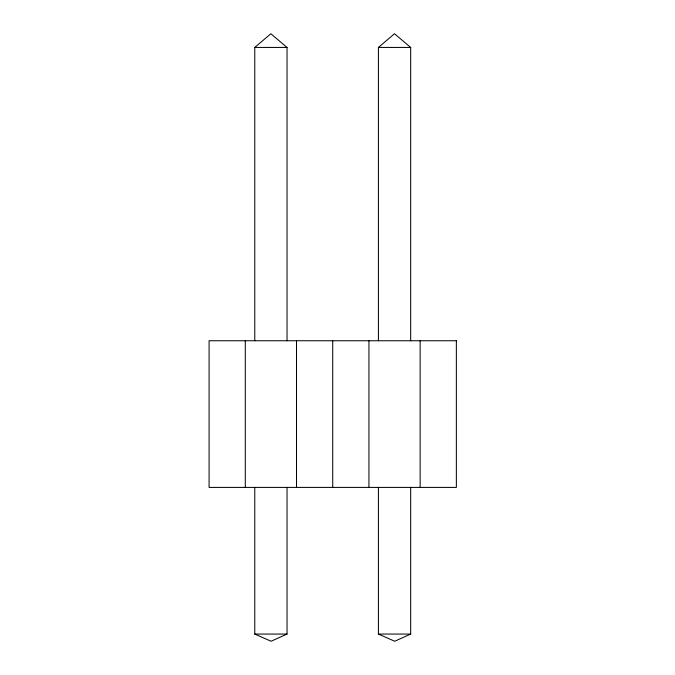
<?xml version="1.0" encoding="UTF-8"?>
<svg xmlns="http://www.w3.org/2000/svg" width="675" height="675" viewBox="0 0 675 675"><rect width="100%" height="100%" fill="white"/><g stroke="black" fill="none" stroke-linecap="round" stroke-linejoin="round"><path stroke-width="1.01" d="M254.77 340.748L254.77 47.436L270.861 33.75L287.035 47.436L287.035 340.748M378.413 340.748L378.413 47.436L394.495 33.75L410.67 47.436L410.67 340.748M287.035 487.409L287.035 634.061L271.088 641.25L254.77 634.061L254.77 487.409M410.67 487.409L410.67 634.061L394.732 641.25L378.413 634.061L378.413 487.409M254.77 47.436L287.035 47.436M378.413 47.436L410.67 47.436M254.77 634.061L287.035 634.061M378.413 634.061L410.67 634.061M420.145 340.748L420.145 487.409M368.938 340.748L368.938 487.409M332.724 340.748L332.724 487.409M296.511 340.748L296.511 487.409M245.295 340.748L245.295 487.409M456.359 340.748L209.09 340.748L209.09 487.409L456.359 487.409L456.359 340.748"/></g></svg>
